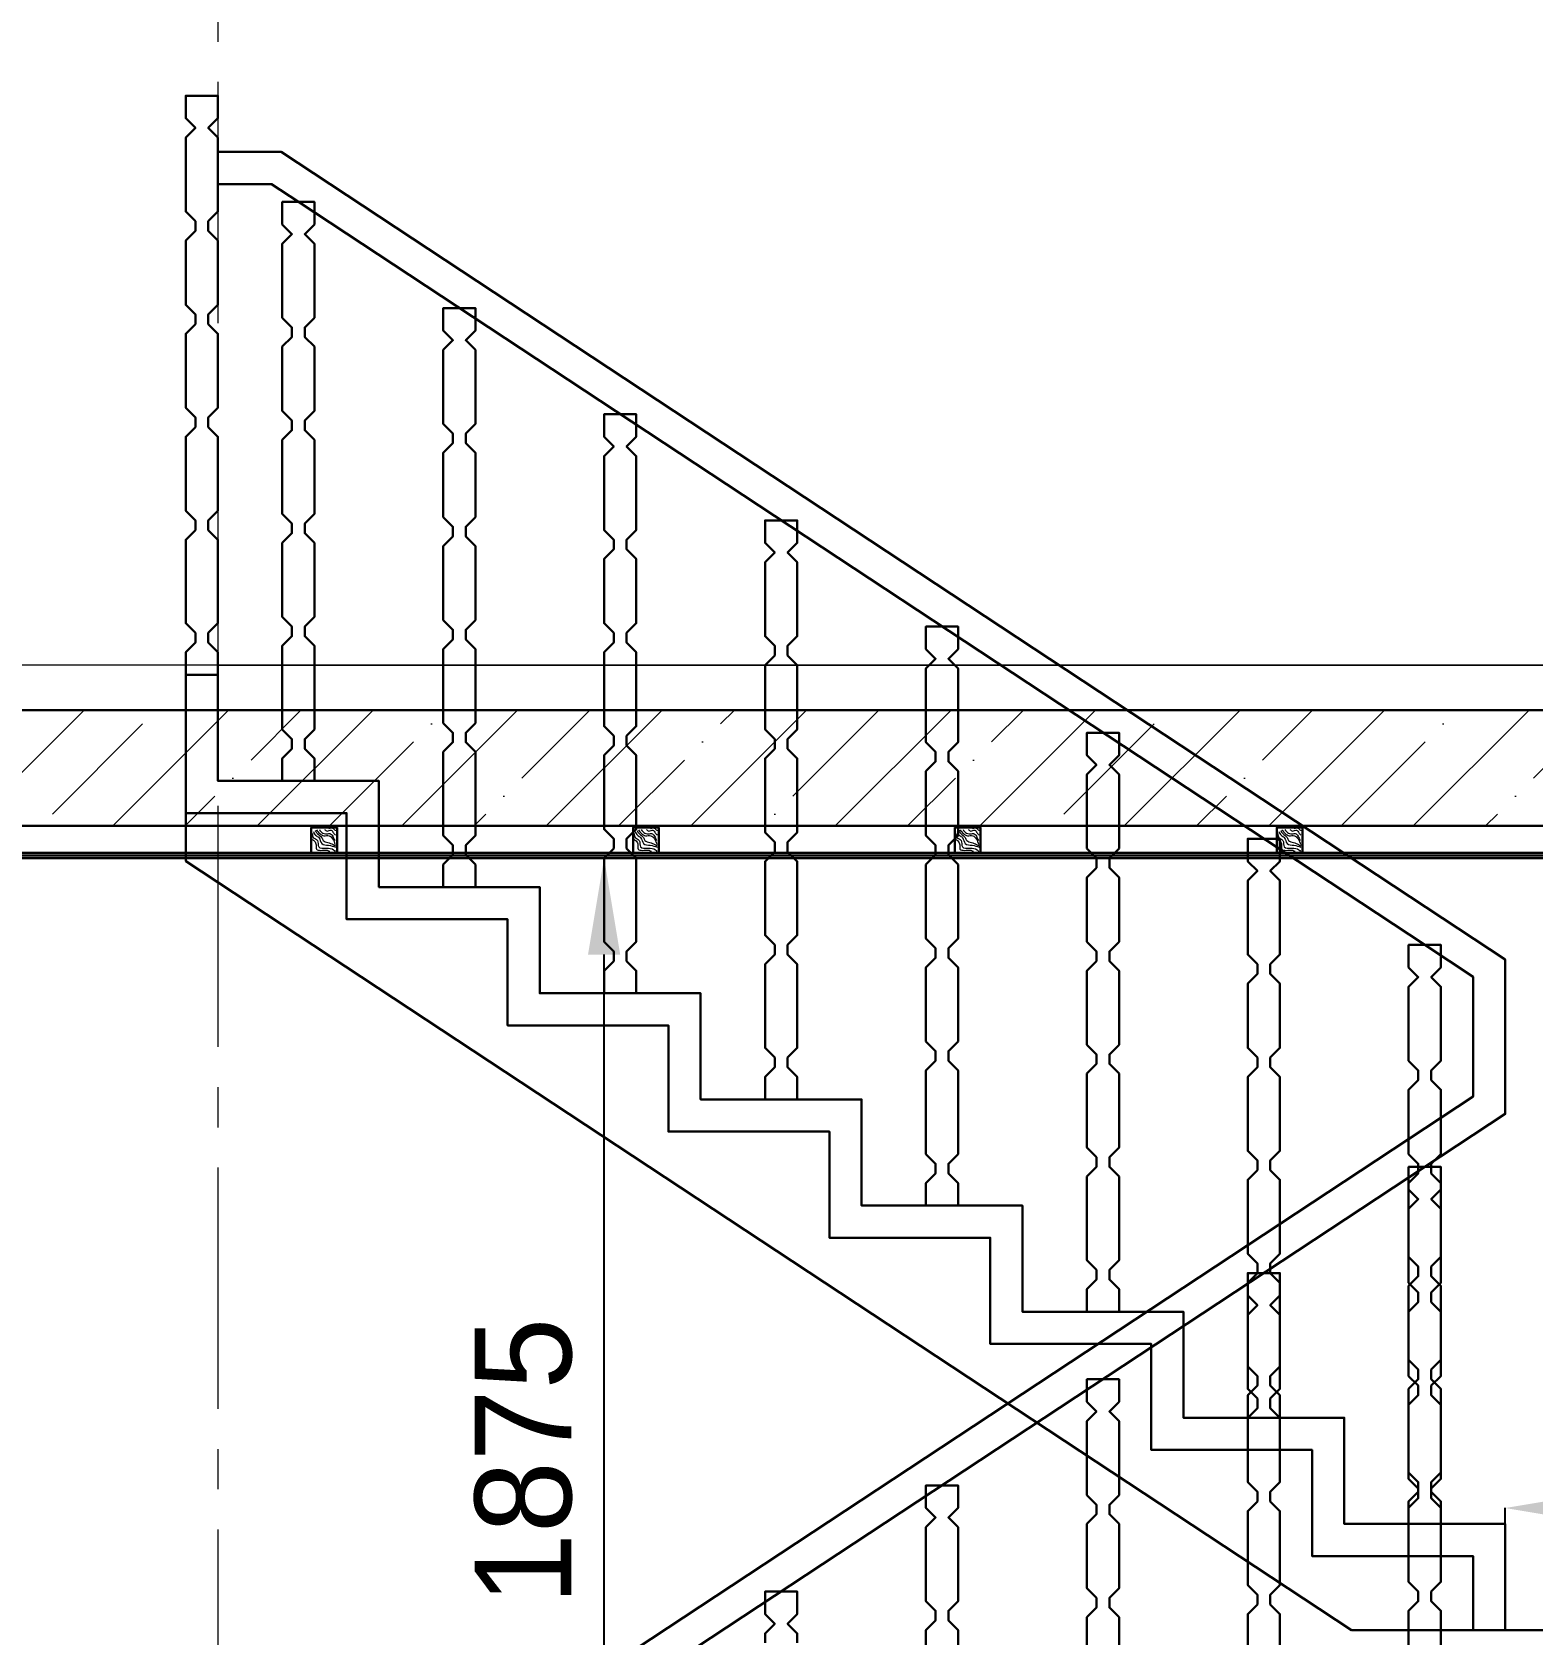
# Model space of a CAD drawing. Header units: millimetres. Extents: x 306212 to 393045, y -154783 to -111932.
# Drawn here: x 356770 to 359102, y -145659 to -143167 of the extents above; entities that cross this region are included whole.
import ezdxf

# ---------------------------------------------------------------- set-up
doc = ezdxf.new("R2010")
doc.units = ezdxf.units.MM
doc.linetypes.add('CENTER2', pattern=[1.125, 0.75, -0.125, 0.125, -0.125])
doc.layers.add('ahsap', color=222, linetype='Continuous', lineweight=13)
doc.layers.add('AKS', color=252, linetype='CENTER2')
doc.dimstyles.new('ISO-25', dxfattribs={"dimtxt": 100, "dimasz": 2.5, "dimexe": 1.25, "dimexo": 0.625, "dimtad": 1, "dimdec": 0, "dimtxsty": 'Standard', "dimcen": 2.5, "dimadec": 0, "dimazin": 0, "dimtfac": 1, "dimtdec": 0, "dimtmove": 0, "dimatfit": 3, "dimfxl": 0, "dimarcsym": 0})

# ---------------------------------------------------------------- blocks, each defined once
blk = doc.blocks.new('*D736')
at = {"layer": 'ahsap', "color": 0, "lineweight": -2}
for p, q in [((359058.5, -145650.8), (359058.5, -145461.3)), ((360083.5, -145461.6), (359208.5, -145461.6)), ((360233.5, -145575.8), (360233.5, -145461.3))]:
    blk.add_line(p, q, dxfattribs=at)
at = {"layer": 'ahsap', "color": 0}
for points in [[(359208.5, -145436.6), (359208.5, -145486.6), (359058.5, -145461.6)], [(360083.5, -145436.6), (360083.5, -145486.6), (360233.5, -145461.6)]]:
    blk.add_solid(points, dxfattribs=at)
at = {"layer": 'DEFPOINTS', "color": 0}
for p in [(359058.5, -145461.6), (360233.5, -145576.4), (359058.5, -145651.4)]:
    blk.add_point(p, dxfattribs=at)
at = {"layer": 'ahsap', "color": 0, "insert": (359646, -145336.6), "char_height": 150, "attachment_point": 5}
blk.add_mtext('1175', dxfattribs=at)
blk = doc.blocks.new('*D737')
at = {"layer": 'ahsap', "color": 0, "lineweight": -2}
for p, q in [((358215.7, -144451.4), (357658.3, -144451.4)), ((357658.5, -146176.4), (357658.5, -144601.4)), ((358057.9, -146326.4), (357658.3, -146326.4))]:
    blk.add_line(p, q, dxfattribs=at)
at = {"layer": 'ahsap', "color": 0}
for points in [[(357633.5, -144601.4), (357683.5, -144601.4), (357658.5, -144451.4)], [(357633.5, -146176.4), (357683.5, -146176.4), (357658.5, -146326.4)]]:
    blk.add_solid(points, dxfattribs=at)
at = {"layer": 'DEFPOINTS', "color": 0}
for p in [(357658.5, -144451.4), (358216.3, -144451.4), (358058.5, -146326.4)]:
    blk.add_point(p, dxfattribs=at)
at = {"layer": 'ahsap', "color": 0, "insert": (357533.5, -145388.9), "char_height": 150, "attachment_point": 5, "rotation": 90}
blk.add_mtext('1875', dxfattribs=at)

msp = doc.modelspace()

# ---------------------------------------------------------------- hatches: boundary and pattern name
at = {"layer": 'ahsap'}
h = msp.add_hatch(dxfattribs=at)
h.set_pattern_fill('ANSI35', color=251, scale=25, style=0)
h.set_pattern_definition([(45, (29611.11, 2.5), (-112.2532, 112.2532), []), (45, (29723.36, 2.5), (-112.2532, 112.2532), [198.4375, -39.6875, 0, -39.6875])])
h.paths.add_polyline_path([(357058.5, -144221.4), (355373.5, -144221.4), (355373.5, -144254.9), (355373.5, -144274.9), (355373.5, -144364.9), (355373.5, -144384.9), (355373.5, -144401.4), (357058.5, -144401.4)])
h.paths.add_polyline_path([(360373.5, -144221.4), (360253.5, -144221.4), (357058.5, -144221.4), (357058.5, -144401.4), (360253.5, -144401.4), (360373.5, -144401.4)])

# ---------------------------------------------------------------- linework, layer by layer
for p, q in [((360253.5, -144151.4), (355373.5, -144151.4)), ((357008.5, -144456), (357008.5, -144151.4)), ((357058.5, -144151.4), (360233.5, -144151.4))]:
    msp.add_line(p, q, dxfattribs=at)
at = {"layer": 'ahsap', "color": 46, "lineweight": 30}
msp.add_line((358819.7, -145651.4), (360233.5, -145651.4), dxfattribs=at)
for points in [[(357008.5, -144166.4), (357008.5, -144146.4), (357008.5, -144131.4), (357023.5, -144116.4), (357023.5, -144116.4), (357023.5, -144101.4), (357008.5, -144086.4), (357008.5, -144086.4), (357008.5, -143986.4), (357008.5, -143971.4), (357008.5, -143956.4), (357023.5, -143941.4), (357023.5, -143941.4), (357023.5, -143926.4), (357008.5, -143911.4), (357008.5, -143911.4), (357008.5, -143811.4), (357008.5, -143796.4), (357023.5, -143781.4), (357023.5, -143781.4), (357023.5, -143766.4), (357008.5, -143751.4), (357008.5, -143751.4), (357008.5, -143651.4), (357008.5, -143636.4), (357023.5, -143621.4), (357023.5, -143621.4), (357023.5, -143606.4), (357023.5, -143606.4), (357008.5, -143591.4), (357008.5, -143491.4), (357023.5, -143476.4), (357023.5, -143476.4), (357023.5, -143461.4), (357023.5, -143461.4), (357008.5, -143446.4), (357008.5, -143346.4), (357008.5, -143331.4), (357023.5, -143316.4), (357023.5, -143316.4), (357023.5, -143316.4), (357008.5, -143301.4), (357008.5, -143266.4), (357033.5, -143266.4), (357058.5, -143266.4), (357058.5, -143301.4), (357043.5, -143316.4), (357043.5, -143316.4), (357043.5, -143316.4), (357058.5, -143331.4), (357058.5, -143346.4), (357058.5, -143446.4), (357043.5, -143461.4), (357043.5, -143461.4), (357043.5, -143476.4), (357043.5, -143476.4), (357058.5, -143491.4), (357058.5, -143591.4), (357043.5, -143606.4), (357043.5, -143606.4), (357043.5, -143621.4), (357043.5, -143621.4), (357058.5, -143636.4), (357058.5, -143651.4), (357058.5, -143751.4), (357058.5, -143751.4), (357043.5, -143766.4), (357043.5, -143781.4), (357043.5, -143781.4), (357058.5, -143796.4), (357058.5, -143811.4), (357058.5, -143911.4), (357058.5, -143911.4), (357043.5, -143926.4), (357043.5, -143941.4), (357043.5, -143941.4), (357058.5, -143956.4), (357058.5, -143971.4), (357058.5, -143986.4), (357058.5, -144086.4), (357058.5, -144086.4), (357043.5, -144101.4), (357043.5, -144116.4), (357043.5, -144116.4), (357058.5, -144131.4), (357058.5, -144146.4), (357058.5, -144166.4)], [(357158.5, -144331.4), (357158.5, -144311.4), (357158.5, -144296.4), (357173.5, -144281.4), (357173.5, -144281.4), (357173.5, -144266.4), (357158.5, -144251.4), (357158.5, -144251.4), (357158.5, -144151.4), (357158.5, -144136.4), (357158.5, -144121.4), (357173.5, -144106.4), (357173.5, -144106.4), (357173.5, -144091.4), (357158.5, -144076.4), (357158.5, -144076.4), (357158.5, -143976.4), (357158.5, -143961.4), (357173.5, -143946.4), (357173.5, -143946.4), (357173.5, -143931.4), (357158.5, -143916.4), (357158.5, -143916.4), (357158.5, -143816.4), (357158.5, -143801.4), (357173.5, -143786.4), (357173.5, -143786.4), (357173.5, -143771.4), (357173.5, -143771.4), (357158.5, -143756.4), (357158.5, -143656.4), (357173.5, -143641.4), (357173.5, -143641.4), (357173.5, -143626.4), (357173.5, -143626.4), (357158.5, -143611.4), (357158.5, -143511.4), (357158.5, -143496.4), (357173.5, -143481.4), (357173.5, -143481.4), (357173.5, -143481.4), (357158.5, -143466.4), (357158.5, -143431.4), (357183.5, -143431.4), (357208.5, -143431.4), (357208.5, -143466.4), (357193.5, -143481.4), (357193.5, -143481.4), (357193.5, -143481.4), (357208.5, -143496.4), (357208.5, -143511.4), (357208.5, -143611.4), (357193.5, -143626.4), (357193.5, -143626.4), (357193.5, -143641.4), (357193.5, -143641.4), (357208.5, -143656.4), (357208.5, -143756.4), (357193.5, -143771.4), (357193.5, -143771.4), (357193.5, -143786.4), (357193.5, -143786.4), (357208.5, -143801.4), (357208.5, -143816.4), (357208.5, -143916.4), (357208.5, -143916.4), (357193.5, -143931.4), (357193.5, -143946.4), (357193.5, -143946.4), (357208.5, -143961.4), (357208.5, -143976.4), (357208.5, -144076.4), (357208.5, -144076.4), (357193.5, -144091.4), (357193.5, -144106.4), (357193.5, -144106.4), (357208.5, -144121.4), (357208.5, -144136.4), (357208.5, -144151.4), (357208.5, -144251.4), (357208.5, -144251.4), (357193.5, -144266.4), (357193.5, -144281.4), (357193.5, -144281.4), (357208.5, -144296.4), (357208.5, -144311.4), (357208.5, -144331.4)], [(357408.5, -144496.4), (357408.5, -144476.4), (357408.5, -144461.4), (357423.5, -144446.4), (357423.5, -144446.4), (357423.5, -144431.4), (357408.5, -144416.4), (357408.5, -144416.4), (357408.5, -144316.4), (357408.5, -144301.4), (357408.5, -144286.4), (357423.5, -144271.4), (357423.5, -144271.4), (357423.5, -144256.4), (357408.5, -144241.4), (357408.5, -144241.4), (357408.5, -144141.4), (357408.5, -144126.4), (357423.5, -144111.4), (357423.5, -144111.4), (357423.5, -144096.4), (357408.5, -144081.4), (357408.5, -144081.4), (357408.5, -143981.4), (357408.5, -143966.4), (357423.5, -143951.4), (357423.5, -143951.4), (357423.5, -143936.4), (357423.5, -143936.4), (357408.5, -143921.4), (357408.5, -143821.4), (357423.5, -143806.4), (357423.5, -143806.4), (357423.5, -143791.4), (357423.5, -143791.4), (357408.5, -143776.4), (357408.5, -143676.4), (357408.5, -143661.4), (357423.5, -143646.4), (357423.5, -143646.4), (357423.5, -143646.4), (357408.5, -143631.4), (357408.5, -143596.4), (357433.5, -143596.4), (357458.5, -143596.4), (357458.5, -143631.4), (357443.5, -143646.4), (357443.5, -143646.4), (357443.5, -143646.4), (357458.5, -143661.4), (357458.5, -143676.4), (357458.5, -143776.4), (357443.5, -143791.4), (357443.5, -143791.4), (357443.5, -143806.4), (357443.5, -143806.4), (357458.5, -143821.4), (357458.5, -143921.4), (357443.5, -143936.4), (357443.5, -143936.4), (357443.5, -143951.4), (357443.5, -143951.4), (357458.5, -143966.4), (357458.5, -143981.4), (357458.5, -144081.4), (357458.5, -144081.4), (357443.5, -144096.4), (357443.5, -144111.4), (357443.5, -144111.4), (357458.5, -144126.4), (357458.5, -144141.4), (357458.5, -144241.4), (357458.5, -144241.4), (357443.5, -144256.4), (357443.5, -144271.4), (357443.5, -144271.4), (357458.5, -144286.4), (357458.5, -144301.4), (357458.5, -144316.4), (357458.5, -144416.4), (357458.5, -144416.4), (357443.5, -144431.4), (357443.5, -144446.4), (357443.5, -144446.4), (357458.5, -144461.4), (357458.5, -144476.4), (357458.5, -144496.4)], [(357658.5, -144661.4), (357658.5, -144641.4), (357658.5, -144626.4), (357673.5, -144611.4), (357673.5, -144611.4), (357673.5, -144596.4), (357658.5, -144581.4), (357658.5, -144581.4), (357658.5, -144481.4), (357658.5, -144466.4), (357658.5, -144451.4), (357673.5, -144436.4), (357673.5, -144436.4), (357673.5, -144421.4), (357658.5, -144406.4), (357658.5, -144406.4), (357658.5, -144306.4), (357658.5, -144291.4), (357673.5, -144276.4), (357673.5, -144276.4), (357673.5, -144261.4), (357658.5, -144246.4), (357658.5, -144246.4), (357658.5, -144146.4), (357658.5, -144131.4), (357673.5, -144116.4), (357673.5, -144116.4), (357673.5, -144101.4), (357673.5, -144101.4), (357658.5, -144086.4), (357658.5, -143986.4), (357673.5, -143971.4), (357673.5, -143971.4), (357673.5, -143956.4), (357673.5, -143956.4), (357658.5, -143941.4), (357658.5, -143841.4), (357658.5, -143826.4), (357673.5, -143811.4), (357673.5, -143811.4), (357673.5, -143811.4), (357658.5, -143796.4), (357658.5, -143761.4), (357683.5, -143761.4), (357708.5, -143761.4), (357708.5, -143796.4), (357693.5, -143811.4), (357693.5, -143811.4), (357693.5, -143811.4), (357708.5, -143826.4), (357708.5, -143841.4), (357708.5, -143941.4), (357693.5, -143956.4), (357693.5, -143956.4), (357693.5, -143971.4), (357693.5, -143971.4), (357708.5, -143986.4), (357708.5, -144086.4), (357693.5, -144101.4), (357693.5, -144101.4), (357693.5, -144116.4), (357693.5, -144116.4), (357708.5, -144131.4), (357708.5, -144146.4), (357708.5, -144246.4), (357708.5, -144246.4), (357693.5, -144261.4), (357693.5, -144276.4), (357693.5, -144276.4), (357708.5, -144291.4), (357708.5, -144306.4), (357708.5, -144406.4), (357708.5, -144406.4), (357693.5, -144421.4), (357693.5, -144436.4), (357693.5, -144436.4), (357708.5, -144451.4), (357708.5, -144466.4), (357708.5, -144481.4), (357708.5, -144581.4), (357708.5, -144581.4), (357693.5, -144596.4), (357693.5, -144611.4), (357693.5, -144611.4), (357708.5, -144626.4), (357708.5, -144641.4), (357708.5, -144661.4)], [(357908.5, -144826.4), (357908.5, -144806.4), (357908.5, -144791.4), (357923.5, -144776.4), (357923.5, -144776.4), (357923.5, -144761.4), (357908.5, -144746.4), (357908.5, -144746.4), (357908.5, -144646.4), (357908.5, -144631.4), (357908.5, -144616.4), (357923.5, -144601.4), (357923.5, -144601.4), (357923.5, -144586.4), (357908.5, -144571.4), (357908.5, -144571.4), (357908.5, -144471.4), (357908.5, -144456.4), (357923.5, -144441.4), (357923.5, -144441.4), (357923.5, -144426.4), (357908.5, -144411.4), (357908.5, -144411.4), (357908.5, -144311.4), (357908.5, -144296.4), (357923.5, -144281.4), (357923.5, -144281.4), (357923.5, -144266.4), (357923.5, -144266.4), (357908.5, -144251.4), (357908.5, -144151.4), (357923.5, -144136.4), (357923.5, -144136.4), (357923.5, -144121.4), (357923.5, -144121.4), (357908.5, -144106.4), (357908.5, -144006.4), (357908.5, -143991.4), (357923.5, -143976.4), (357923.5, -143976.4), (357923.5, -143976.4), (357908.5, -143961.4), (357908.5, -143926.4), (357933.5, -143926.4), (357958.5, -143926.4), (357958.5, -143961.4), (357943.5, -143976.4), (357943.5, -143976.4), (357943.5, -143976.4), (357958.5, -143991.4), (357958.5, -144006.4), (357958.5, -144106.4), (357943.5, -144121.4), (357943.5, -144121.4), (357943.5, -144136.4), (357943.5, -144136.4), (357958.5, -144151.4), (357958.5, -144251.4), (357943.5, -144266.4), (357943.5, -144266.4), (357943.5, -144281.4), (357943.5, -144281.4), (357958.5, -144296.4), (357958.5, -144311.4), (357958.5, -144411.4), (357958.5, -144411.4), (357943.5, -144426.4), (357943.5, -144441.4), (357943.5, -144441.4), (357958.5, -144456.4), (357958.5, -144471.4), (357958.5, -144571.4), (357958.5, -144571.4), (357943.5, -144586.4), (357943.5, -144601.4), (357943.5, -144601.4), (357958.5, -144616.4), (357958.5, -144631.4), (357958.5, -144646.4), (357958.5, -144746.4), (357958.5, -144746.4), (357943.5, -144761.4), (357943.5, -144776.4), (357943.5, -144776.4), (357958.5, -144791.4), (357958.5, -144806.4), (357958.5, -144826.4)], [(358158.5, -144991.4), (358158.5, -144971.4), (358158.5, -144956.4), (358173.5, -144941.4), (358173.5, -144941.4), (358173.5, -144926.4), (358158.5, -144911.4), (358158.5, -144911.4), (358158.5, -144811.4), (358158.5, -144796.4), (358158.5, -144781.4), (358173.5, -144766.4), (358173.5, -144766.4), (358173.5, -144751.4), (358158.5, -144736.4), (358158.5, -144736.4), (358158.5, -144636.4), (358158.5, -144621.4), (358173.5, -144606.4), (358173.5, -144606.4), (358173.5, -144591.4), (358158.5, -144576.4), (358158.5, -144576.4), (358158.5, -144476.4), (358158.5, -144461.4), (358173.5, -144446.4), (358173.5, -144446.4), (358173.5, -144431.4), (358173.5, -144431.4), (358158.5, -144416.4), (358158.5, -144316.4), (358173.5, -144301.4), (358173.5, -144301.4), (358173.5, -144286.4), (358173.5, -144286.4), (358158.5, -144271.4), (358158.5, -144171.4), (358158.5, -144156.4), (358173.5, -144141.4), (358173.5, -144141.4), (358173.5, -144141.4), (358158.5, -144126.4), (358158.5, -144091.4), (358183.5, -144091.4), (358208.5, -144091.4), (358208.5, -144126.4), (358193.5, -144141.4), (358193.5, -144141.4), (358193.5, -144141.4), (358208.5, -144156.4), (358208.5, -144171.4), (358208.5, -144271.4), (358193.5, -144286.4), (358193.5, -144286.4), (358193.5, -144301.4), (358193.5, -144301.4), (358208.5, -144316.4), (358208.5, -144416.4), (358193.5, -144431.4), (358193.5, -144431.4), (358193.5, -144446.4), (358193.5, -144446.4), (358208.5, -144461.4), (358208.5, -144476.4), (358208.5, -144576.4), (358208.5, -144576.4), (358193.5, -144591.4), (358193.5, -144606.4), (358193.5, -144606.4), (358208.5, -144621.4), (358208.5, -144636.4), (358208.5, -144736.4), (358208.5, -144736.4), (358193.5, -144751.4), (358193.5, -144766.4), (358193.5, -144766.4), (358208.5, -144781.4), (358208.5, -144796.4), (358208.5, -144811.4), (358208.5, -144911.4), (358208.5, -144911.4), (358193.5, -144926.4), (358193.5, -144941.4), (358193.5, -144941.4), (358208.5, -144956.4), (358208.5, -144971.4), (358208.5, -144991.4)], [(359058.5, -145651.4), (359058.5, -145486.4), (358808.5, -145486.4), (358808.5, -145321.4), (358558.5, -145321.4), (358558.5, -145156.4), (358308.5, -145156.4), (358308.5, -144991.4), (358058.5, -144991.4), (358058.5, -144826.4), (357808.5, -144826.4), (357808.5, -144661.4), (357558.5, -144661.4), (357558.5, -144496.4), (357308.5, -144496.4), (357308.5, -144331.4), (357058.5, -144331.4), (357058.5, -144166.4), (357008.5, -144166.4)], [(359058.5, -145651.4), (359008.5, -145651.4), (359008.5, -145536.4), (358758.5, -145536.4), (358758.5, -145371.4), (358508.5, -145371.4), (358508.5, -145206.4), (358258.5, -145206.4), (358258.5, -145041.4), (358008.5, -145041.4), (358008.5, -144876.4), (357758.5, -144876.4), (357758.5, -144711.4), (357508.5, -144711.4), (357508.5, -144546.4), (357258.5, -144546.4), (357258.5, -144381.4), (357008.5, -144381.4), (357008.6, -144166.4)], [(359008.5, -145651.4), (358819.7, -145651.4), (357008.5, -144456), (357008.5, -144166.4)], [(358408.5, -145156.4), (358408.5, -145136.4), (358408.5, -145121.4), (358423.5, -145106.4), (358423.5, -145106.4), (358423.5, -145091.4), (358408.5, -145076.4), (358408.5, -145076.4), (358408.5, -144976.4), (358408.5, -144961.4), (358408.5, -144946.4), (358423.5, -144931.4), (358423.5, -144931.4), (358423.5, -144916.4), (358408.5, -144901.4), (358408.5, -144901.4), (358408.5, -144801.4), (358408.5, -144786.4), (358423.5, -144771.4), (358423.5, -144771.4), (358423.5, -144756.4), (358408.5, -144741.4), (358408.5, -144741.4), (358408.5, -144641.4), (358408.5, -144626.4), (358423.5, -144611.4), (358423.5, -144611.4), (358423.5, -144596.4), (358423.5, -144596.4), (358408.5, -144581.4), (358408.5, -144481.4), (358423.5, -144466.4), (358423.5, -144466.4), (358423.5, -144451.4), (358423.5, -144451.4), (358408.5, -144436.4), (358408.5, -144336.4), (358408.5, -144321.4), (358423.5, -144306.4), (358423.5, -144306.4), (358423.5, -144306.4), (358408.5, -144291.4), (358408.5, -144256.4), (358433.5, -144256.4), (358458.5, -144256.4), (358458.5, -144291.4), (358443.5, -144306.4), (358443.5, -144306.4), (358443.5, -144306.4), (358458.5, -144321.4), (358458.5, -144336.4), (358458.5, -144436.4), (358443.5, -144451.4), (358443.5, -144451.4), (358443.5, -144466.4), (358443.5, -144466.4), (358458.5, -144481.4), (358458.5, -144581.4), (358443.5, -144596.4), (358443.5, -144596.4), (358443.5, -144611.4), (358443.5, -144611.4), (358458.5, -144626.4), (358458.5, -144641.4), (358458.5, -144741.4), (358458.5, -144741.4), (358443.5, -144756.4), (358443.5, -144771.4), (358443.5, -144771.4), (358458.5, -144786.4), (358458.5, -144801.4), (358458.5, -144901.4), (358458.5, -144901.4), (358443.5, -144916.4), (358443.5, -144931.4), (358443.5, -144931.4), (358458.5, -144946.4), (358458.5, -144961.4), (358458.5, -144976.4), (358458.5, -145076.4), (358458.5, -145076.4), (358443.5, -145091.4), (358443.5, -145106.4), (358443.5, -145106.4), (358458.5, -145121.4), (358458.5, -145136.4), (358458.5, -145156.4)], [(357243.5, -144443.4), (357243.5, -144403.9), (357203.5, -144403.9), (357203.5, -144443.4), (357243.5, -144443.4)], [(357743.5, -144443.4), (357743.5, -144403.9), (357703.5, -144403.9), (357703.5, -144443.4), (357743.5, -144443.4)], [(358243.5, -144443.4), (358243.5, -144403.9), (358203.5, -144403.9), (358203.5, -144443.4), (358243.5, -144443.4)], [(358743.5, -144443.4), (358743.5, -144403.9), (358703.5, -144403.9), (358703.5, -144443.4), (358743.5, -144443.4)], [(358658.5, -145321.4), (358658.5, -145301.4), (358658.5, -145286.4), (358673.5, -145271.4), (358673.5, -145271.4), (358673.5, -145256.4), (358658.5, -145241.4), (358658.5, -145241.4), (358658.5, -145141.4), (358658.5, -145126.4), (358658.5, -145111.4), (358673.5, -145096.4), (358673.5, -145096.4), (358673.5, -145081.4), (358658.5, -145066.4), (358658.5, -145066.4), (358658.5, -144966.4), (358658.5, -144951.4), (358673.5, -144936.4), (358673.5, -144936.4), (358673.5, -144921.4), (358658.5, -144906.4), (358658.5, -144906.4), (358658.5, -144806.4), (358658.5, -144791.4), (358673.5, -144776.4), (358673.5, -144776.4), (358673.5, -144761.4), (358673.5, -144761.4), (358658.5, -144746.4), (358658.5, -144646.4), (358673.5, -144631.4), (358673.5, -144631.4), (358673.5, -144616.4), (358673.5, -144616.4), (358658.5, -144601.4), (358658.5, -144501.4), (358658.5, -144486.4), (358673.5, -144471.4), (358673.5, -144471.4), (358673.5, -144471.4), (358658.5, -144456.4), (358658.5, -144421.4), (358683.5, -144421.4), (358708.5, -144421.4), (358708.5, -144456.4), (358693.5, -144471.4), (358693.5, -144471.4), (358693.5, -144471.4), (358708.5, -144486.4), (358708.5, -144501.4), (358708.5, -144601.4), (358693.5, -144616.4), (358693.5, -144616.4), (358693.5, -144631.4), (358693.5, -144631.4), (358708.5, -144646.4), (358708.5, -144746.4), (358693.5, -144761.4), (358693.5, -144761.4), (358693.5, -144776.4), (358693.5, -144776.4), (358708.5, -144791.4), (358708.5, -144806.4), (358708.5, -144906.4), (358708.5, -144906.4), (358693.5, -144921.4), (358693.5, -144936.4), (358693.5, -144936.4), (358708.5, -144951.4), (358708.5, -144966.4), (358708.5, -145066.4), (358708.5, -145066.4), (358693.5, -145081.4), (358693.5, -145096.4), (358693.5, -145096.4), (358708.5, -145111.4), (358708.5, -145126.4), (358708.5, -145141.4), (358708.5, -145241.4), (358708.5, -145241.4), (358693.5, -145256.4), (358693.5, -145271.4), (358693.5, -145271.4), (358708.5, -145286.4), (358708.5, -145301.4), (358708.5, -145321.4)], [(355373.5, -144443.4), (360253.5, -144443.4)], [(355373.5, -144447.4), (360253.5, -144447.4)], [(355373.5, -144451.4), (360253.5, -144451.4)], [(358908.5, -145486.4), (358908.5, -145466.4), (358908.5, -145451.4), (358923.5, -145436.4), (358923.5, -145436.4), (358923.5, -145421.4), (358908.5, -145406.4), (358908.5, -145406.4), (358908.5, -145306.4), (358908.5, -145291.4), (358908.5, -145276.4), (358923.5, -145261.4), (358923.5, -145261.4), (358923.5, -145246.4), (358908.5, -145231.4), (358908.5, -145231.4), (358908.5, -145131.4), (358908.5, -145116.4), (358923.5, -145101.4), (358923.5, -145101.4), (358923.5, -145086.4), (358908.5, -145071.4), (358908.5, -145071.4), (358908.5, -144971.4), (358908.5, -144956.4), (358923.5, -144941.4), (358923.5, -144941.4), (358923.5, -144926.4), (358923.5, -144926.4), (358908.5, -144911.4), (358908.5, -144811.4), (358923.5, -144796.4), (358923.5, -144796.4), (358923.5, -144781.4), (358923.5, -144781.4), (358908.5, -144766.4), (358908.5, -144666.4), (358908.5, -144651.4), (358923.5, -144636.4), (358923.5, -144636.4), (358923.5, -144636.4), (358908.5, -144621.4), (358908.5, -144586.4), (358933.5, -144586.4), (358958.5, -144586.4), (358958.5, -144621.4), (358943.5, -144636.4), (358943.5, -144636.4), (358943.5, -144636.4), (358958.5, -144651.4), (358958.5, -144666.4), (358958.5, -144766.4), (358943.5, -144781.4), (358943.5, -144781.4), (358943.5, -144796.4), (358943.5, -144796.4), (358958.5, -144811.4), (358958.5, -144911.4), (358943.5, -144926.4), (358943.5, -144926.4), (358943.5, -144941.4), (358943.5, -144941.4), (358958.5, -144956.4), (358958.5, -144971.4), (358958.5, -145071.4), (358958.5, -145071.4), (358943.5, -145086.4), (358943.5, -145101.4), (358943.5, -145101.4), (358958.5, -145116.4), (358958.5, -145131.4), (358958.5, -145231.4), (358958.5, -145231.4), (358943.5, -145246.4), (358943.5, -145261.4), (358943.5, -145261.4), (358958.5, -145276.4), (358958.5, -145291.4), (358958.5, -145306.4), (358958.5, -145406.4), (358958.5, -145406.4), (358943.5, -145421.4), (358943.5, -145436.4), (358943.5, -145436.4), (358958.5, -145451.4), (358958.5, -145466.4), (358958.5, -145486.4)], [(358908.5, -145751.4), (358908.5, -145651.4), (358908.5, -145636.4), (358908.5, -145621.4), (358923.5, -145606.4), (358923.5, -145606.4), (358923.5, -145591.4), (358908.5, -145576.4), (358908.5, -145576.4), (358908.5, -145476.4), (358908.5, -145461.4), (358923.5, -145446.4), (358923.5, -145446.4), (358923.5, -145431.4), (358908.5, -145416.4), (358908.5, -145416.4), (358908.5, -145316.4), (358908.5, -145301.4), (358923.5, -145286.4), (358923.5, -145286.4), (358923.5, -145271.4), (358923.5, -145271.4), (358908.5, -145256.4), (358908.5, -145156.4), (358923.5, -145141.4), (358923.5, -145141.4), (358923.5, -145126.4), (358923.5, -145126.4), (358908.5, -145111.4), (358908.5, -145011.4), (358908.5, -144996.4), (358923.5, -144981.4), (358923.5, -144981.4), (358923.5, -144981.4), (358908.5, -144966.4), (358908.5, -144931.4), (358933.5, -144931.4), (358958.5, -144931.4), (358958.5, -144966.4), (358943.5, -144981.4), (358943.5, -144981.4), (358943.5, -144981.4), (358958.5, -144996.4), (358958.5, -145011.4), (358958.5, -145111.4), (358943.5, -145126.4), (358943.5, -145126.4), (358943.5, -145141.4), (358943.5, -145141.4), (358958.5, -145156.4), (358958.5, -145256.4), (358943.5, -145271.4), (358943.5, -145271.4), (358943.5, -145286.4), (358943.5, -145286.4), (358958.5, -145301.4), (358958.5, -145316.4), (358958.5, -145416.4), (358958.5, -145416.4), (358943.5, -145431.4), (358943.5, -145446.4), (358943.5, -145446.4), (358958.5, -145461.4), (358958.5, -145476.4), (358958.5, -145576.4), (358958.5, -145576.4), (358943.5, -145591.4), (358943.5, -145606.4), (358943.5, -145606.4), (358958.5, -145621.4), (358958.5, -145636.4), (358958.5, -145651.4), (358958.5, -145751.4)], [(358658.5, -145741.4), (358658.5, -145641.4), (358658.5, -145626.4), (358673.5, -145611.4), (358673.5, -145611.4), (358673.5, -145596.4), (358658.5, -145581.4), (358658.5, -145581.4), (358658.5, -145481.4), (358658.5, -145466.4), (358673.5, -145451.4), (358673.5, -145451.4), (358673.5, -145436.4), (358673.5, -145436.4), (358658.5, -145421.4), (358658.5, -145321.4), (358673.5, -145306.4), (358673.5, -145306.4), (358673.5, -145291.4), (358673.5, -145291.4), (358658.5, -145276.4), (358658.5, -145176.4), (358658.5, -145161.4), (358673.5, -145146.4), (358673.5, -145146.4), (358673.5, -145146.4), (358658.5, -145131.4), (358658.5, -145096.4), (358683.5, -145096.4), (358708.5, -145096.4), (358708.5, -145131.4), (358693.5, -145146.4), (358693.5, -145146.4), (358693.5, -145146.4), (358708.5, -145161.4), (358708.5, -145176.4), (358708.5, -145276.4), (358693.5, -145291.4), (358693.5, -145291.4), (358693.5, -145306.4), (358693.5, -145306.4), (358708.5, -145321.4), (358708.5, -145421.4), (358693.5, -145436.4), (358693.5, -145436.4), (358693.5, -145451.4), (358693.5, -145451.4), (358708.5, -145466.4), (358708.5, -145481.4), (358708.5, -145581.4), (358708.5, -145581.4), (358693.5, -145596.4), (358693.5, -145611.4), (358693.5, -145611.4), (358708.5, -145626.4), (358708.5, -145641.4), (358708.5, -145741.4)], [(358408.5, -145746.4), (358408.5, -145646.4), (358408.5, -145631.4), (358423.5, -145616.4), (358423.5, -145616.4), (358423.5, -145601.4), (358423.5, -145601.4), (358408.5, -145586.4), (358408.5, -145486.4), (358423.5, -145471.4), (358423.5, -145471.4), (358423.5, -145456.4), (358423.5, -145456.4), (358408.5, -145441.4), (358408.5, -145341.4), (358408.5, -145326.4), (358423.5, -145311.4), (358423.5, -145311.4), (358423.5, -145311.4), (358408.5, -145296.4), (358408.5, -145261.4), (358433.5, -145261.4), (358458.5, -145261.4), (358458.5, -145296.4), (358443.5, -145311.4), (358443.5, -145311.4), (358443.5, -145311.4), (358458.5, -145326.4), (358458.5, -145341.4), (358458.5, -145441.4), (358443.5, -145456.4), (358443.5, -145456.4), (358443.5, -145471.4), (358443.5, -145471.4), (358458.5, -145486.4), (358458.5, -145586.4), (358443.5, -145601.4), (358443.5, -145601.4), (358443.5, -145616.4), (358443.5, -145616.4), (358458.5, -145631.4), (358458.5, -145646.4), (358458.5, -145746.4)], [(358158.5, -145751.4), (358158.5, -145651.4), (358173.5, -145636.4), (358173.5, -145636.4), (358173.5, -145621.4), (358173.5, -145621.4), (358158.5, -145606.4), (358158.5, -145506.4), (358158.5, -145491.4), (358173.5, -145476.4), (358173.5, -145476.4), (358173.5, -145476.4), (358158.5, -145461.4), (358158.5, -145426.4), (358183.5, -145426.4), (358208.5, -145426.4), (358208.5, -145461.4), (358193.5, -145476.4), (358193.5, -145476.4), (358193.5, -145476.4), (358208.5, -145491.4), (358208.5, -145506.4), (358208.5, -145606.4), (358193.5, -145621.4), (358193.5, -145621.4), (358193.5, -145636.4), (358193.5, -145636.4), (358208.5, -145651.4), (358208.5, -145751.4)], [(357908.5, -145671.4), (357908.5, -145656.4), (357923.5, -145641.4), (357923.5, -145641.4), (357923.5, -145641.4), (357908.5, -145626.4), (357908.5, -145591.4), (357933.5, -145591.4), (357958.5, -145591.4), (357958.5, -145626.4), (357943.5, -145641.4), (357943.5, -145641.4), (357943.5, -145641.4), (357958.5, -145656.4), (357958.5, -145671.4)]]:
    msp.add_lwpolyline(points, dxfattribs=at)
msp.add_lwpolyline([(357058.5, -143353.8), (357058.5, -143403.8), (357141.8, -143403.8), (357183.5, -143431.4), (358933.5, -144586.4), (359008.5, -144635.9), (359008.5, -144822), (357156, -146044.6), (356919.7, -146187.8), (356919.7, -146366), (356969.7, -146366), (356969.7, -146216), (357183.5, -146086.4), (358933.5, -144931.4), (359058.5, -144848.9), (359058.5, -144609), (358961.1, -144544.6), (357156.8, -143353.8)], close=True, dxfattribs=at)
at = {"layer": 'ahsap', "color": 251, "lineweight": 30}
msp.add_lwpolyline([(355373.5, -144401.4), (360253.5, -144401.4), (360373.5, -144401.4), (360373.5, -144221.4), (360253.5, -144221.4), (355373.5, -144221.4), (355253.5, -144221.4), (355253.5, -144401.4), (355373.5, -144401.4)], dxfattribs=at)
at = {"layer": 'ahsap', "color": 62}
for points in [[(357211.7, -144407.3), (357216.8, -144413.3), (357223, -144416.6), (357231.2, -144416.6), (357236.6, -144421.3), (357240.5, -144430.2)], [(357216.1, -144407), (357220.1, -144411.6), (357227.5, -144413.6), (357233.6, -144413.6), (357237.6, -144418.7), (357240.1, -144424.2)], [(357224.1, -144406.8), (357228.1, -144409.3), (357234.4, -144408.1), (357238, -144412.3), (357240.9, -144415.7)], [(357230.8, -144405.1), (357237.8, -144405.4), (357239.4, -144407.4), (357242, -144408.7)], [(357711.7, -144407.3), (357716.8, -144413.3), (357723, -144416.6), (357731.2, -144416.6), (357736.6, -144421.3), (357740.5, -144430.2)], [(357716.1, -144407), (357720.1, -144411.6), (357727.5, -144413.6), (357733.6, -144413.6), (357737.6, -144418.7), (357740.1, -144424.2)], [(357724.1, -144406.8), (357728.1, -144409.3), (357734.4, -144408.1), (357738, -144412.3), (357740.9, -144415.7)], [(357730.8, -144405.1), (357737.8, -144405.4), (357739.4, -144407.4), (357742, -144408.7)], [(358211.7, -144407.3), (358216.8, -144413.3), (358223, -144416.6), (358231.2, -144416.6), (358236.6, -144421.3), (358240.5, -144430.2)], [(358216.1, -144407), (358220.1, -144411.6), (358227.5, -144413.6), (358233.6, -144413.6), (358237.6, -144418.7), (358240.1, -144424.2)], [(358224.1, -144406.8), (358228.1, -144409.3), (358234.4, -144408.1), (358238, -144412.3), (358240.9, -144415.7)], [(358230.8, -144405.1), (358237.8, -144405.4), (358239.4, -144407.4), (358242, -144408.7)], [(358711.7, -144407.3), (358716.8, -144413.3), (358723, -144416.6), (358731.2, -144416.6), (358736.6, -144421.3), (358740.5, -144430.2)], [(358716.1, -144407), (358720.1, -144411.6), (358727.5, -144413.6), (358733.6, -144413.6), (358737.6, -144418.7), (358740.1, -144424.2)], [(358724.1, -144406.8), (358728.1, -144409.3), (358734.4, -144408.1), (358738, -144412.3), (358740.9, -144415.7)], [(358730.8, -144405.1), (358737.8, -144405.4), (358739.4, -144407.4), (358742, -144408.7)], [(357205.2, -144413.3), (357206.7, -144419.2), (357213, -144423.9), (357215.1, -144433.9), (357226.9, -144435.9), (357238.1, -144438.5), (357240.6, -144441)], [(357205.3, -144422.6), (357208.2, -144424.7), (357211.1, -144430.9), (357211.4, -144437.5), (357218.2, -144439.3), (357228.3, -144439.2), (357232.3, -144440.8)], [(357206.8, -144409.9), (357210.3, -144415.9), (357215.2, -144419.5), (357219.7, -144428.8), (357230.3, -144431.5), (357241.1, -144434.4)], [(357209.7, -144408.6), (357212.8, -144413.2), (357219.6, -144419.5), (357221.9, -144423.8), (357229.5, -144427.2), (357237.3, -144430.1), (357241, -144432.1)], [(357705.2, -144413.3), (357706.7, -144419.2), (357713, -144423.9), (357715.1, -144433.9), (357726.9, -144435.9), (357738.1, -144438.5), (357740.6, -144441)], [(357705.3, -144422.6), (357708.2, -144424.7), (357711.1, -144430.9), (357711.4, -144437.5), (357718.2, -144439.3), (357728.3, -144439.2), (357732.3, -144440.8)], [(357706.8, -144409.9), (357710.3, -144415.9), (357715.2, -144419.5), (357719.7, -144428.8), (357730.3, -144431.5), (357741.1, -144434.4)], [(357709.7, -144408.6), (357712.8, -144413.2), (357719.6, -144419.5), (357721.9, -144423.8), (357729.5, -144427.2), (357737.3, -144430.1), (357741, -144432.1)], [(358205.2, -144413.3), (358206.7, -144419.2), (358213, -144423.9), (358215.1, -144433.9), (358226.9, -144435.9), (358238.1, -144438.5), (358240.6, -144441)], [(358205.3, -144422.6), (358208.2, -144424.7), (358211.1, -144430.9), (358211.4, -144437.5), (358218.2, -144439.3), (358228.3, -144439.2), (358232.3, -144440.8)], [(358206.8, -144409.9), (358210.3, -144415.9), (358215.2, -144419.5), (358219.7, -144428.8), (358230.3, -144431.5), (358241.1, -144434.4)], [(358209.7, -144408.6), (358212.8, -144413.2), (358219.6, -144419.5), (358221.9, -144423.8), (358229.5, -144427.2), (358237.3, -144430.1), (358241, -144432.1)], [(358705.2, -144413.3), (358706.7, -144419.2), (358713, -144423.9), (358715.1, -144433.9), (358726.9, -144435.9), (358738.1, -144438.5), (358740.6, -144441)], [(358705.3, -144422.6), (358708.2, -144424.7), (358711.1, -144430.9), (358711.4, -144437.5), (358718.2, -144439.3), (358728.3, -144439.2), (358732.3, -144440.8)], [(358706.8, -144409.9), (358710.3, -144415.9), (358715.2, -144419.5), (358719.7, -144428.8), (358730.3, -144431.5), (358741.1, -144434.4)], [(358709.7, -144408.6), (358712.8, -144413.2), (358719.6, -144419.5), (358721.9, -144423.8), (358729.5, -144427.2), (358737.3, -144430.1), (358741, -144432.1)]]:
    msp.add_spline(points, degree=3, dxfattribs=at)
at = {"layer": 'AKS', "lineweight": 5, "ltscale": 500}
msp.add_line((357058.5, -140432.4), (357058.5, -151057.4), dxfattribs=at)

# ---------------------------------------------------------------- dimensions: what is measured, and where the dimension line sits
at = {"layer": 'ahsap', "color": 0}
dim = msp.add_linear_dim(base=(357658.5, -144451.4), p1=(358058.5, -146326.4), p2=(358216.3, -144451.4), angle=90, dimstyle='ISO-25', override={"dimtxt": 150, "dimasz": 150, "dimexe": 0.25, "dimgap": 50, "dimdle": 0.25, "dimfxl": 0.25}, dxfattribs=at)
dim.commit()
dim.dimension.update_dxf_attribs({"geometry": '*D737', "text_midpoint": (357533.5, -145388.9)})
dim = msp.add_linear_dim(base=(359058.5, -145461.6), p1=(360233.5, -145576.4), p2=(359058.5, -145651.4), dimstyle='ISO-25', override={"dimtxt": 150, "dimasz": 150, "dimexe": 0.25, "dimgap": 50, "dimdle": 0.25, "dimfxl": 0.25}, dxfattribs=at)
dim.commit()
dim.dimension.update_dxf_attribs({"geometry": '*D736', "text_midpoint": (359646, -145461.6), "dimtype": 160})

doc.saveas('drawing.dxf')
